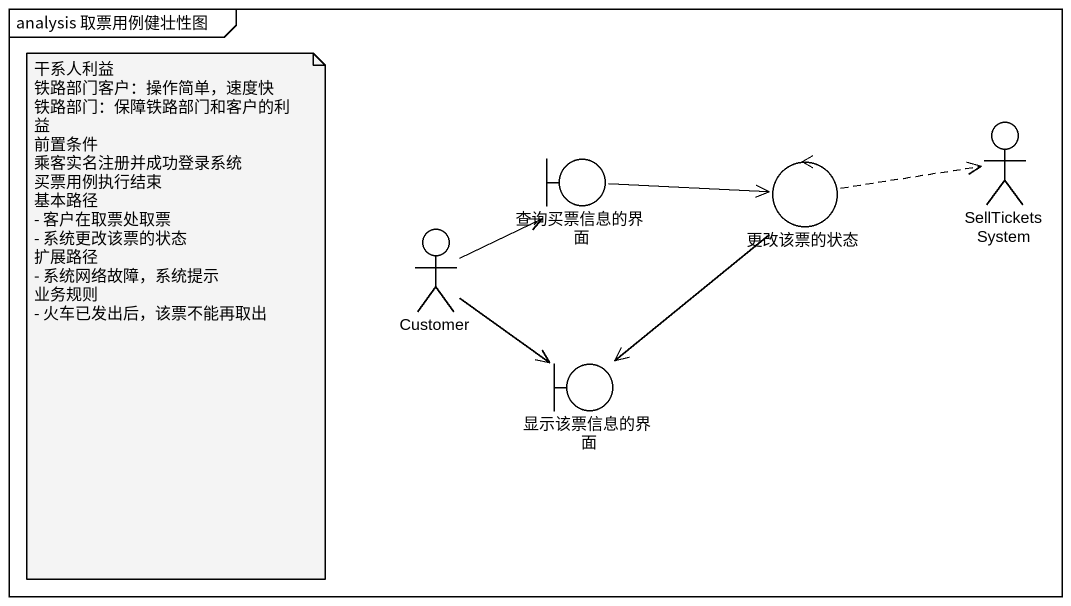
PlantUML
@startuml
mainframe analysis 取票用例健壮性图
actor SellTicketsSystem
boundary 查询买票信息的界面
control 更改该票的状态
actor Customer
boundary 显示该票信息的界面
查询买票信息的界面 -right-> 更改该票的状态
更改该票的状态 .right.> SellTicketsSystem
更改该票的状态 --> 显示该票信息的界面
Customer -up-> 查询买票信息的界面
Customer --> 显示该票信息的界面
note as N1
  干系人利益
  铁路部门客户：操作简单，速度快
  铁路部门：保障铁路部门和客户的利益
  前置条件
  乘客实名注册并成功登录系统
  买票用例执行结束
  基本路径
  - 客户在取票处取票
  - 系统更改该票的状态
  扩展路径
  - 系统网络故障，系统提示
  业务规则
  - 火车已发出后，该票不能再取出
end note
@enduml
